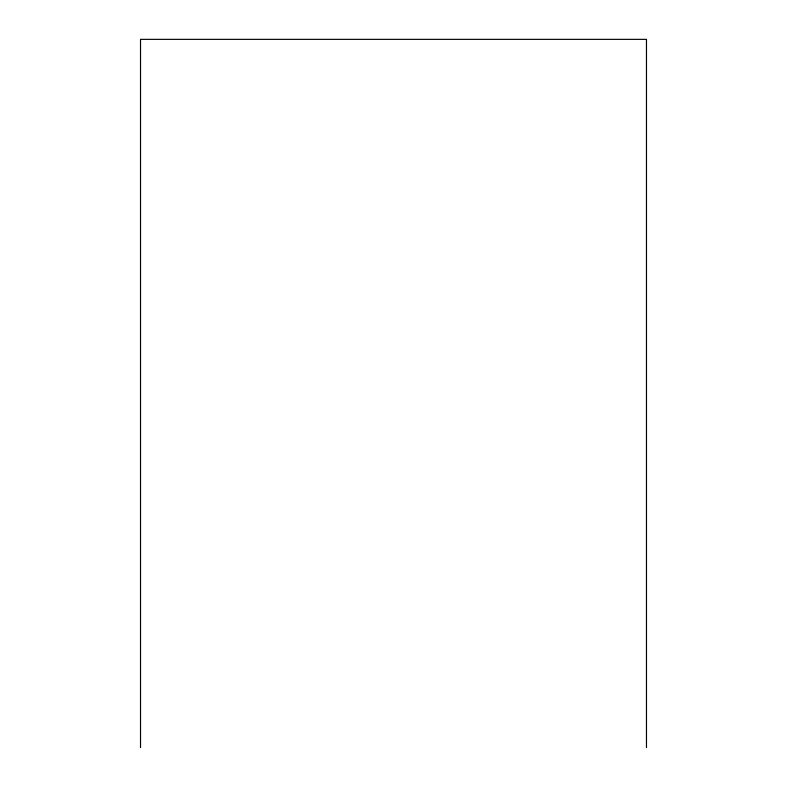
<?xml version="1.0" encoding="UTF-8"?>
<svg xmlns="http://www.w3.org/2000/svg" width="787" height="787" viewBox="0 0 787 787"><rect width="100%" height="100%" fill="white"/><g stroke="black" fill="none" stroke-linecap="round" stroke-linejoin="round"><path stroke-width="1.18" d="M646.471 747.65L646.471 39.35L140.529 39.35L140.529 747.65"/></g></svg>
